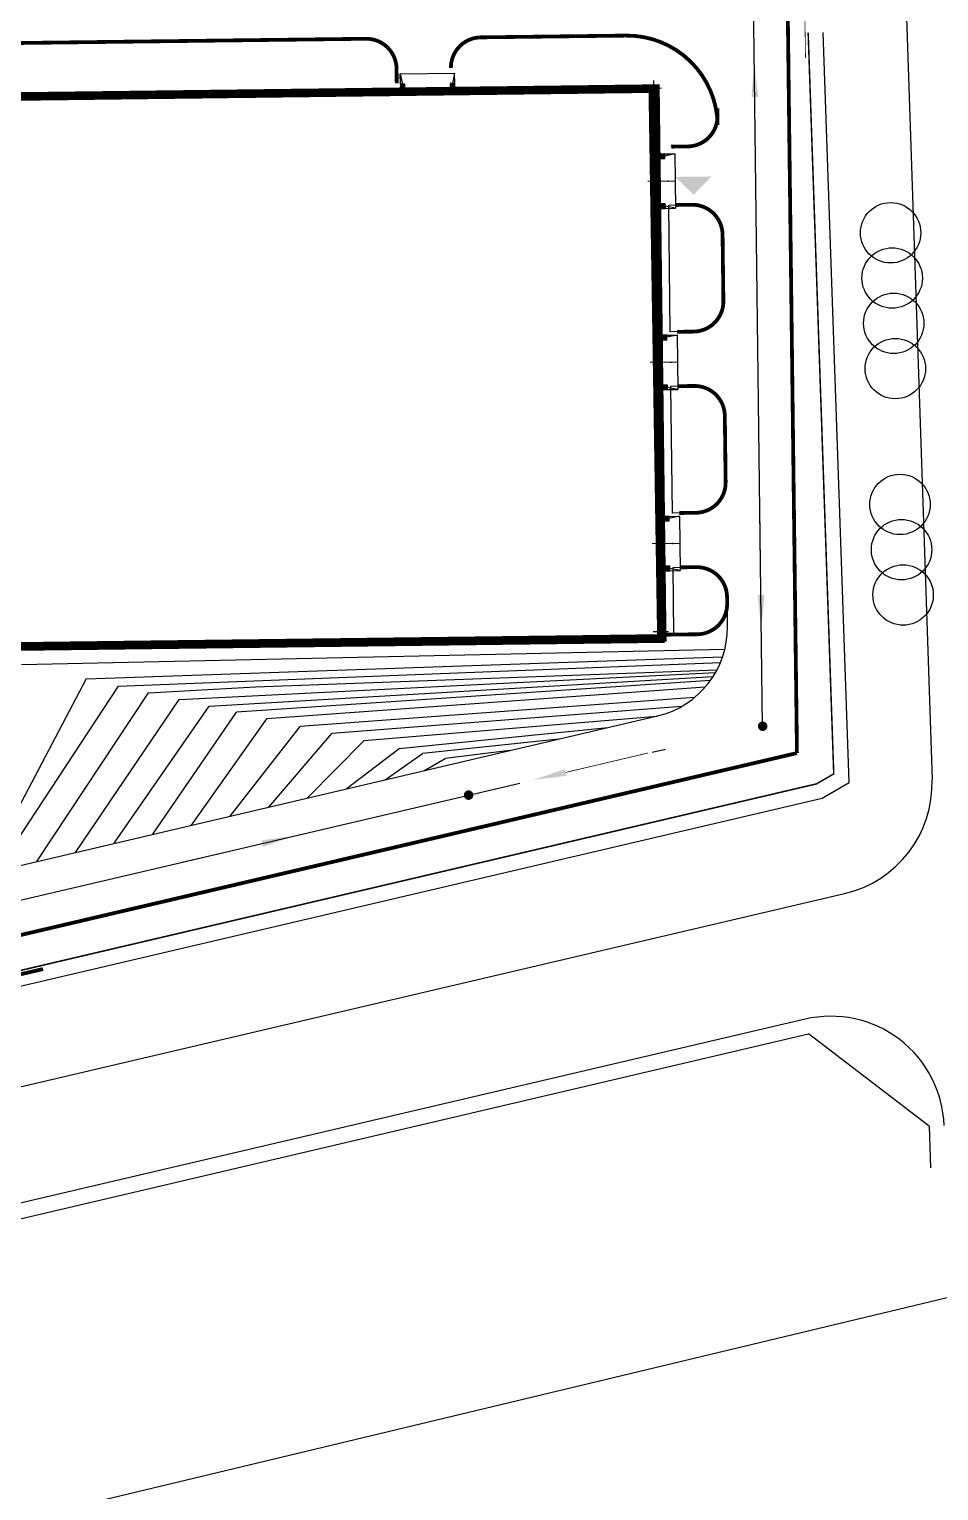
# Model space of a CAD drawing. Extents: x 60102 to 11003895, y 103457 to 3214550.
# Drawn here: x 10244651 to 10365115, y 2509870 to 2703442 of the extents above; entities that cross this region are included whole.
import ezdxf

# ---------------------------------------------------------------- set-up
doc = ezdxf.new("R2010")
doc.units = 0
doc.header["$LTSCALE"] = 10
for name, pattern in [('DASH', [0.35, 0.25, -0.1]), ('DOTE', [2.42, 2, -0.2, 0.02, -0.2]), ('HIDDEN', [9.525, 6.35, -3.175])]:
    doc.linetypes.add(name, pattern=pattern)
doc.layers.get('0').update_dxf_attribs({"linetype": 'CONTINUOUS', "lineweight": 0})
for name, color, linetype in [('DIM_COOR', 3, 'CONTINUOUS'), ('GROUND', 2, 'CONTINUOUS'), ('jianzhulunkuox', 255, 'CONTINUOUS'), ('PUB_DIM', 3, 'CONTINUOUS'), ('STAIR', 2, 'CONTINUOUS'), ('WALL', 255, 'CONTINUOUS'), ('WINDOW', 2, 'CONTINUOUS'), ('ZW-树', 8, 'CONTINUOUS'), ('ZW-道路-缘石', 7, 'CONTINUOUS'), ('ZW-道路-边线', 7, 'CONTINUOUS'), ('围墙', 6, 'FENCELINE2'), ('填充', 8, 'CONTINUOUS'), ('挡墙', 6, 'HIDDEN'), ('本原设计坡度坡长', 141, 'CONTINUOUS'), ('本院设计厂区道路', 161, 'CONTINUOUS'), ('本院设计厂区道路中心', 2, 'DOTE'), ('本院设计标高', 31, 'CONTINUOUS'), ('等高线', 201, 'CONTINUOUS'), ('绿化系统', 3, 'CONTINUOUS')]:
    doc.layers.add(name, color=color, linetype=linetype)
doc.layers.add('建筑', color=43, linetype='CONTINUOUS', lineweight=0)
doc.linetypes.add('FENCELINE2', pattern='A,0.25,-0.1,[132,ltypeshp.shx,S=0.1,R=0,X=-0.1,Y=0],-0.1,1', length=1.45)

# ---------------------------------------------------------------- blocks, each defined once
blk = doc.blocks.new('A')
at = {"layer": 'ZW-树', "linetype": 'Continuous'}
blk.add_circle((0, 0), 4, dxfattribs=at)
blk = doc.blocks.new('ty')
at = {"layer": '本原设计坡度坡长', "linetype": 'Continuous', "ltscale": 3, "const_width": 100, "flags": 128}
blk.add_lwpolyline([(-3727, 29), (-14925, 29)], dxfattribs=at)
at = {"layer": '本原设计坡度坡长'}
blk.add_solid([(746, 7), (-3724, 489), (-3731, -405)], dxfattribs=at)
blk = doc.blocks.new('道路标高')
at = {"layer": '本院设计标高', "const_width": 490}
blk.add_lwpolyline([(-113, -217, 1), (113, 217, 1)], format="xyb", close=True, dxfattribs=at)
blk = doc.blocks.new('_ARROW')
blk.add_solid([(0, 0), (-1, 0.1), (-1, -0.1)])
blk = doc.blocks.new('$DorLib2D$00000126')
at = {"color": 0, "linetype": 'Continuous'}
for p, q in [((-0.532, 0.5), (-0.532, 0.9)), ((0.532, 0.9), (0.532, 0.5))]:
    blk.add_line(p, q, dxfattribs=at)
at = {"color": 0, "linetype": 'DASH'}
for p, q in [((-0.532, 0.9), (0.532, 0.9)), ((-0.532, 0.5), (0.532, 0.5))]:
    blk.add_line(p, q, dxfattribs=at)

msp = doc.modelspace()

# ---------------------------------------------------------------- hatches: boundary and pattern name
at = {"layer": '填充'}
h = msp.add_hatch(dxfattribs=at)
h.set_pattern_fill('ANSI31', color=0, scale=800, angle=0.7077561, style=0)
h.set_pattern_definition([(45.707756, (10852459.06, 2405327.33), (-71.578727, 69.83184), [])])
h.paths.add_polyline_path([(10294406.149, 2696184.381), (10293806.194, 2696176.97), (10293817.312, 2695277.038), (10293819.164, 2695127.05), (10294419.119, 2695134.461)])
h.paths.add_polyline_path([(10301005.645, 2696265.907), (10300405.691, 2696258.495), (10300418.661, 2695208.575), (10301018.615, 2695215.987)])
h = msp.add_hatch(dxfattribs=at)
h.set_pattern_fill('ANSI31', color=0, scale=800, angle=-89.2922439, style=0)
h.set_pattern_definition([(315.707756, (10037963.58, 2128265.82), (69.83184, 71.578727), [])])
h.paths.add_polyline_path([(10328820.638, 2686318.729), (10328813.227, 2686918.683), (10327913.296, 2686907.566), (10327763.307, 2686905.713), (10327770.718, 2686305.759)])
h.paths.add_polyline_path([(10328902.164, 2679719.232), (10328894.753, 2680319.186), (10327844.833, 2680306.216), (10327852.244, 2679706.262)])
h = msp.add_hatch(dxfattribs=at)
h.set_pattern_fill('ANSI31', color=0, scale=800, angle=-89.2922439, style=0)
h.set_pattern_definition([(315.707756, (10038260.04, 2104267.65), (69.83184, 71.578727), [])])
h.paths.add_polyline_path([(10329117.095, 2662320.56), (10329109.684, 2662920.514), (10328209.752, 2662909.397), (10328059.764, 2662907.544), (10328067.175, 2662307.59)])
h.paths.add_polyline_path([(10329198.621, 2655721.063), (10329191.209, 2656321.017), (10328141.289, 2656308.047), (10328148.701, 2655708.093)])
h = msp.add_hatch(dxfattribs=at)
h.set_pattern_fill('ANSI31', color=0, scale=800, angle=-89.2922439, style=0)
h.set_pattern_definition([(315.707756, (10038556.5, 2080269.48), (69.83184, 71.578727), [])])
h.paths.add_polyline_path([(10329413.552, 2638322.391), (10329406.14, 2638922.345), (10328506.209, 2638911.228), (10328356.22, 2638909.375), (10328363.632, 2638309.421)])
h.paths.add_polyline_path([(10329495.077, 2631722.894), (10329487.666, 2632322.848), (10328437.746, 2632309.879), (10328445.157, 2631709.924)])
at = {"layer": '本院设计标高'}
msp.add_hatch(color=0, dxfattribs=at).paths.add_polyline_path([(10332642.185, 2681514.262), (10330212.592, 2683884.301), (10335012.223, 2683943.855)])

# ---------------------------------------------------------------- linework, layer by layer
at = {"color": 0, "const_width": 5}
msp.add_lwpolyline([(10327408.558, 2687006.521), (10327562.49, 2687008.423)], dxfattribs=at)
at = {"layer": 'DIM_COOR', "color": 0, "linetype": 'Continuous'}
for p, q in [((10327420.924, 2694661.791), (10327396.11, 2696661.637)), ((10326408.594, 2695649.307), (10328408.44, 2695674.121)), ((10327301.904, 2623654.849), (10329301.751, 2623679.663)), ((10328314.235, 2622667.333), (10328289.42, 2624667.179))]:
    msp.add_line(p, q, dxfattribs=at)
at = {"layer": 'GROUND', "color": 0}
for p, q in [((10293789.517, 2697526.867), (10300988.915, 2697615.803)), ((10293789.517, 2697526.867), (10294082.033, 2696180.377)), ((10293806.192, 2696176.97), (10293789.517, 2697526.867)), ((10300988.915, 2697615.803), (10300729.75, 2696262.499)), ((10301005.591, 2696265.906), (10300988.915, 2697615.803)), ((10328813.227, 2686918.685), (10330163.124, 2686935.361)), ((10330163.124, 2686935.361), (10328816.634, 2686642.844)), ((10330163.124, 2686935.361), (10330252.06, 2679735.962)), ((10330252.06, 2679735.962), (10328898.756, 2679995.127)), ((10328902.163, 2679719.286), (10330252.06, 2679735.962)), ((10329109.684, 2662920.516), (10330459.581, 2662937.192)), ((10330459.581, 2662937.192), (10329113.091, 2662644.675)), ((10330459.581, 2662937.192), (10330548.517, 2655737.793)), ((10330548.517, 2655737.793), (10329195.212, 2655996.958)), ((10329198.62, 2655721.117), (10330548.517, 2655737.793)), ((10329406.14, 2638922.347), (10330756.037, 2638939.023)), ((10330756.037, 2638939.023), (10329409.548, 2638646.506)), ((10330756.037, 2638939.023), (10330844.974, 2631739.624)), ((10330844.974, 2631739.624), (10329491.669, 2631998.789)), ((10329495.077, 2631722.948), (10330844.974, 2631739.624))]:
    msp.add_line(p, q, dxfattribs=at)
at = {"layer": 'jianzhulunkuox', "ltscale": 100, "const_width": 1000, "flags": 128}
msp.add_lwpolyline([(9991050.277, 2691336.566), (10327167.782, 2695508.445), (10328314.235, 2622667.333), (10232471.547, 2621483.36), (10232768.004, 2597485.191), (10148774.413, 2596447.592), (10148679.046, 2572594.595), (9992540.959, 2570665.774), (9991050.277, 2691336.566)], dxfattribs=at)
at = {"layer": 'PUB_DIM', "color": 0}
for points in [[(10330207.592, 2683335.661), (10326573.661, 2683290.77)], [(10330504.049, 2659337.492), (10326870.118, 2659292.601)], [(10330800.505, 2635339.323), (10327166.575, 2635294.432)]]:
    msp.add_lwpolyline(points, dxfattribs=at)
at = {"layer": 'STAIR', "color": 0}
for points in [[(10300414.955, 2695508.553), (10294415.413, 2695434.438), (10294419.119, 2695134.461), (10300418.661, 2695208.575)], [(10328144.81, 2680309.922), (10328070.696, 2686309.464), (10327770.718, 2686305.759), (10327844.833, 2680306.216)], [(10328441.266, 2656311.753), (10328367.152, 2662311.295), (10328067.175, 2662307.59), (10328141.289, 2656308.047)], [(10328737.723, 2632313.584), (10328663.609, 2638313.126), (10328363.632, 2638309.421), (10328437.746, 2632309.879)]]:
    msp.add_lwpolyline(points, close=True, dxfattribs=at)
at = {"layer": 'WALL', "color": 0}
for p, q in [((10294406.149, 2696184.381), (10293806.194, 2696176.97)), ((10293806.194, 2696176.97), (10293819.164, 2695127.05)), ((10294419.119, 2695134.461), (10294406.149, 2696184.381)), ((10294419.119, 2695134.461), (10294422.083, 2694894.48)), ((10301005.645, 2696265.907), (10300405.691, 2696258.495)), ((10300405.691, 2696258.495), (10300418.661, 2695208.575)), ((10300418.661, 2695208.575), (10300421.625, 2694968.594)), ((10301018.615, 2695215.987), (10301005.645, 2696265.907)), ((10328813.227, 2686918.683), (10327763.307, 2686905.713)), ((10328820.638, 2686318.729), (10328813.227, 2686918.683)), ((10327770.718, 2686305.759), (10327530.737, 2686302.794)), ((10327770.718, 2686305.759), (10328820.638, 2686318.729)), ((10327844.833, 2680306.216), (10327604.851, 2680303.252)), ((10327604.851, 2680303.252), (10327623.379, 2678803.366)), ((10328894.753, 2680319.186), (10327844.833, 2680306.216)), ((10327844.833, 2680306.216), (10327863.361, 2678806.331)), ((10327852.244, 2679706.262), (10328902.164, 2679719.232)), ((10328902.164, 2679719.232), (10328894.753, 2680319.186)), ((10327623.379, 2678803.366), (10327863.361, 2678806.331)), ((10329109.684, 2662920.514), (10328059.764, 2662907.544)), ((10328067.175, 2662307.59), (10329117.095, 2662320.56)), ((10329117.095, 2662320.56), (10329109.684, 2662920.514)), ((10329191.209, 2656321.017), (10328141.289, 2656308.047)), ((10329198.621, 2655721.063), (10329191.209, 2656321.017)), ((10328148.701, 2655708.093), (10329198.621, 2655721.063)), ((10329406.14, 2638922.345), (10328356.22, 2638909.375)), ((10329413.552, 2638322.391), (10329406.14, 2638922.345)), ((10328363.632, 2638309.421), (10329413.552, 2638322.391)), ((10329487.666, 2632322.848), (10328437.746, 2632309.879)), ((10328445.157, 2631709.924), (10329495.077, 2631722.894)), ((10329495.077, 2631722.894), (10329487.666, 2632322.848))]:
    msp.add_line(p, q, dxfattribs=at)
at = {"layer": 'ZW-道路-缘石', "color": 0}
for p, q in [((10360632.649, 2711193.125), (10364218.458, 2604067.868)), ((9557350.494, 2341670.263), (10960111.895, 2677771.467))]:
    msp.add_line(p, q, dxfattribs=at)
at = {"layer": 'ZW-道路-缘石', "color": 0, "linetype": 'Continuous'}
msp.add_line((10013626.753, 2509495.709), (10352650.034, 2588961.881), dxfattribs=at)
at = {"layer": 'ZW-道路-缘石', "color": 0, "linetype": 'Continuous', "flags": 128}
msp.add_lwpolyline([(10347406.453, 2572326.243), (10017049.932, 2494891.537, -0.0079771607), (9923285.544, 2474485.767), (9577152.457, 2404921.683, 0.0031577473), (9552510.634, 2399807.175, 0.0031577473)], format="xyb", dxfattribs=at)
at = {"layer": 'ZW-道路-缘石', "color": 0, "linetype": 'Continuous'}
msp.add_arc((10349226.854, 2603566.053), 15000, 283.19182715, 1.91714872, dxfattribs=at)
at = {"layer": 'ZW-道路-缘石', "color": 0}
msp.add_arc((10350829.633, 2557722.071), 15000, 1.97780168, 103.19182715, dxfattribs=at)
at = {"layer": 'ZW-道路-边线', "color": 0}
for p, q in [((10353244.559, 2603688.908), (10349814.95, 2703003.254)), ((10349683.278, 2601618.831), (10353244.559, 2603688.908)), ((10010659.997, 2522152.658), (10349683.278, 2601618.831)), ((10017506.356, 2492944.314), (10347862.877, 2570379.02)), ((10363821.888, 2558170.731), (10347862.877, 2570379.02)), ((10363821.888, 2558170.731), (10364013.055, 2552634.934))]:
    msp.add_line(p, q, dxfattribs=at)
at = {"layer": '围墙', "color": 0, "ltscale": 8000, "const_width": 100, "elevation": 0, "flags": 128}
msp.add_lwpolyline([(10332363.428, 2711759.951), (10347274.476, 2711944.968), (10347468.419, 2699647.456)], dxfattribs=at)
at = {"layer": '围墙', "color": 0, "ltscale": 8000, "const_width": 200, "elevation": 0, "flags": 128}
msp.add_lwpolyline([(9948581.63, 2510343.441), (9967912.631, 2514511.333, 0.0036410288), (10010203.912, 2524099.96), (10025882.572, 2527774.997), (10093753.696, 2543683.812), (10221729.992, 2573681.122), (10348936.248, 2603497.936), (10351204.432, 2604816.371), (10347814.603, 2702978.796)], format="xyb", dxfattribs=at)
at = {"layer": '建筑', "color": 0, "const_width": 1000}
msp.add_lwpolyline([(9967273.709, 2691123.137), (9979642.765, 2691275.936), (9979641.901, 2691345.931), (10327655.347, 2695645.046), (10328554.97, 2622820.603), (10232712.283, 2621636.629), (10233008.739, 2597638.46), (10149015.148, 2596600.862), (10149309.752, 2572752.681), (9968693.532, 2570521.474), (9968386.082, 2595409.575), (9968386.082, 2595409.575), (9968456.077, 2595410.44)], close=True, dxfattribs=at)
at = {"layer": '挡墙', "color": 0, "ltscale": 5000, "const_width": 500, "elevation": 0, "flags": 128}
msp.add_lwpolyline([(10131195.448, 2552127.241), (10246487.834, 2578970.744)], dxfattribs=at)
at = {"layer": '本院设计厂区道路', "color": 0, "ltscale": 3}
for p, q in [((10337124.395, 2624321.006, 0), (10337075.687, 2628246.528, 0)), ((10147772.577, 2570276.571), (10327863.832, 2612488.777, 0))]:
    msp.add_line(p, q, dxfattribs=at)
at = {"layer": '本院设计厂区道路', "color": 0, "linetype": 'Continuous', "ltscale": 3, "const_width": 500, "elevation": 0, "flags": 128}
for points in [[(10346332.774, 2607575.043), (10345037.728, 2711917.214)], [(10134934.037, 2558023.73), (10346332.774, 2607575.043)]]:
    msp.add_lwpolyline(points, dxfattribs=at)
at = {"layer": '本院设计厂区道路', "color": 0, "ltscale": 3, "const_width": 500, "elevation": 0, "flags": 128}
for points in [[(10293325.598, 2696263.754), (10293301.205, 2698229.676, 0.4141604908), (10289252.609, 2702179.749), (10220457.698, 2701338.606, 0.4142666358), (10216506.909, 2697289.276), (10216531.457, 2695310.889)], [(10304451.421, 2702365.581, 0.4142666358), (10300500.633, 2698316.252)], [(10335827.275, 2690750.486, 0.4141604906), (10323681.488, 2702600.704)], [(10329672.278, 2687891.047), (10330208.04, 2687897.695), (10331862.11, 2687918.219, 0.4142135624), (10335812.174, 2691967.539), (10335799.769, 2692967.294)]]:
    msp.add_lwpolyline(points, format="xyb", dxfattribs=at)
msp.add_lwpolyline([(10304451.421, 2702365.581), (10323681.488, 2702600.704)], dxfattribs=at)
at = {"layer": '本院设计厂区道路', "color": 0, "ltscale": 3, "const_width": 500, "flags": 128}
for points in [[(10330240.995, 2680165.718), (10332430.827, 2680192.89)], [(10336480.147, 2676242.826), (10336589.33, 2667443.452)], [(10332639.267, 2663394.131), (10330449.435, 2663366.96)], [(10332728.597, 2656194.737), (10330538.766, 2656167.566)], [(10336887.1, 2643445.299), (10336777.917, 2652244.674)], [(10330747.205, 2639368.807), (10332937.037, 2639395.979)], [(10330836.536, 2632169.413), (10333026.367, 2632196.585)]]:
    msp.add_lwpolyline(points, dxfattribs=at)
for points in [[(10336480.147, 2676242.826, 0.4142135624), (10332430.827, 2680192.89)], [(10332639.267, 2663394.131, 0.4142135624), (10336589.33, 2667443.452)], [(10336777.917, 2652244.674, 0.4142135624), (10332728.597, 2656194.737)], [(10332937.037, 2639395.979, 0.4142135624), (10336887.1, 2643445.299)], [(10337075.688, 2628246.521, 0.4142135623), (10333026.367, 2632196.585)], [(10328547.02, 2623250.266), (10333136.667, 2623307.215, 0.4142135624), (10337086.73, 2627356.535), (10337075.688, 2628246.521)]]:
    msp.add_lwpolyline(points, format="xyb", dxfattribs=at)
at = {"layer": '本院设计厂区道路', "color": 0, "ltscale": 3}
msp.add_arc((10325125.319, 2624172.121, 0), 12000, 283.19161132, 0.71089152, dxfattribs=at)
at = {"layer": '本院设计厂区道路中心', "color": 0, "ltscale": 9000}
for p, q in [((10341788.408, 2611130.643, 0), (10340574.129, 2708992.932, 0)), ((10134384.811, 2562516.604, 0), (10341788.408, 2611130.643, 0))]:
    msp.add_line(p, q, dxfattribs=at)
at = {"layer": '等高线', "color": 0, "ltscale": 3}
for p, q in [((10328547.02, 2623250.266), (10328558.186, 2622350.336)), ((10235115.379, 2621190.893), (10328558.186, 2622350.336)), ((10243648.395, 2619296.617), (10336780.607, 2621316.553)), ((10252181.412, 2617402.341), (10336483.787, 2620301.049)), ((10256447.92, 2616455.204), (10336211.766, 2619579.66)), ((10252181.412, 2617402.341), (10239462.47, 2593242.677)), ((10264515.321, 2614664.291, 0), (10335550.956, 2618230.227, 0)), ((10268466.17, 2613787.227, 0), (10335236.388, 2617709.437, 0)), ((10334872.926, 2617173.253, 0), (10272087.104, 2612983.403, 0)), ((10274611.508, 2616364.825, 0), (10335753.226, 2618600.085, 0)), ((10256447.92, 2616455.204), (10240474.8, 2592255.161)), ((10245654.419, 2593219.451, 0), (10260438.377, 2615569.347, 0)), ((10260438.377, 2615569.347, 0), (10274611.508, 2616364.825, 0)), ((10334168.861, 2616284.514, 0), (10276124.33, 2612087.164, 0)), ((10250778.536, 2594420.531, 0), (10264515.321, 2614664.291, 0)), ((10255902.668, 2595621.548, 0), (10268466.17, 2613787.227, 0)), ((10332776.169, 2614927.421, 0), (10280556.465, 2611103.258, 0)), ((10331062.904, 2613744.03, 0), (10284716.793, 2610179.691, 0)), ((10261026.77, 2596822.691, 0), (10272087.104, 2612983.403, 0)), ((10266150.888, 2598023.77, 0), (10276124.33, 2612087.164, 0)), ((10288989.713, 2609231.13), (10327780.258, 2612469.291, 0)), ((10271275.005, 2599224.85, 0), (10280556.465, 2611103.258, 0)), ((10276399.122, 2600425.93, 0), (10284716.793, 2610179.691, 0)), ((10293638.541, 2608199.119), (10321289.191, 2610947.801, 0)), ((10314798.123, 2609426.312, 0), (10296735.702, 2607511.569, 0)), ((10281523.239, 2601627.009, 0), (10288989.713, 2609231.13)), ((10286647.356, 2602828.089, 0), (10293638.541, 2608199.119)), ((10291771.473, 2604029.169, 0), (10296735.702, 2607511.569, 0)), ((10308307.061, 2607904.798, 0), (10299749.468, 2606842.532, 0)), ((10296895.59, 2605230.249, 0), (10299749.468, 2606842.532, 0))]:
    msp.add_line(p, q, dxfattribs=at)
at = {"layer": '绿化系统', "color": 0, "ltscale": 3, "flags": 128}
for points in [[(10329341.065, 2680154.552), (10329341.065, 2680154.552), (10332430.827, 2680192.89, -0.4142135624), (10336480.147, 2676242.826), (10336589.33, 2667443.452, -0.4142135624), (10332639.267, 2663394.131), (10329549.504, 2663355.793)], [(10329638.835, 2656156.399), (10332728.597, 2656194.737, -0.4142135624), (10336777.917, 2652244.674), (10336831.349, 2642728.34, -0.3624164397), (10332937.037, 2639395.979), (10329847.275, 2639357.641)], [(10329936.605, 2632158.247), (10333026.367, 2632196.585, -0.4142135623), (10337075.688, 2628246.521), (10337086.73, 2627356.535, -0.4142135624), (10333136.667, 2623307.215), (10330046.905, 2623268.877)]]:
    msp.add_lwpolyline(points, format="xyb", close=True, dxfattribs=at)

# ---------------------------------------------------------------- block references
at = {"layer": 'PUB_DIM', "color": 0, "xscale": 999.9999999972317, "yscale": 1000, "zscale": 1000, "rotation": 0.7077560947193127}
for p in [(10330207.592, 2683335.661), (10330504.049, 2659337.492), (10330800.505, 2635339.323)]:
    msp.add_blockref('_ARROW', p, dxfattribs=at)
at = {"layer": 'WINDOW', "color": 0, "xscale": 5999.999999999027, "yscale": 240, "zscale": 6000}
for p, rotation in [((10297420.372, 2695051.528), 180.7077560952867), ((10327687.785, 2683304.505), 90.70775609528667), ((10327984.241, 2659306.336), 90.70775609528667), ((10328280.698, 2635308.167), 90.70775609528667)]:
    msp.add_blockref('$DorLib2D$00000126', p, dxfattribs=dict(at, rotation=rotation))
at = {"layer": 'ZW-树', "color": 0, "linetype": 'Continuous', "xscale": 999.9999999999786, "yscale": 1000, "zscale": 1000, "rotation": 1.97780144332019}
for p in [(10358735.543, 2676485.531), (10358942.617, 2670489.105), (10359149.691, 2664492.68), (10359356.764, 2658496.254), (10359977.986, 2640506.977), (10360185.059, 2634510.551), (10360392.133, 2628514.126)]:
    msp.add_blockref('A', p, dxfattribs=at)
at = {"layer": '本原设计坡度坡长', "color": 0, "linetype": 'Continuous', "xscale": -1}
for p, rotation in [((10340677.043, 2698189.616, 0), 270.7209203028174), ((10279150.778, 2596468.655, 0), 193.1113154578838)]:
    msp.add_blockref('ty', p, dxfattribs=dict(at, rotation=rotation))
at = {"layer": '本原设计坡度坡长', "color": 0, "linetype": 'Continuous'}
for p, rotation in [((10341587.816, 2624787.809, 0), 270.7008636159439), ((10312055.789, 2604181.319, 0), 193.2723379926314)]:
    msp.add_blockref('ty', p, dxfattribs=dict(at, rotation=rotation))
at = {"layer": '本院设计标高', "color": 0, "linetype": 'Continuous', "ltscale": 3, "xscale": 1.280000001799387, "yscale": 1.280000001192093, "zscale": 1.28, "rotation": 0.6904814691178797}
for p in [(10341788.408, 2611130.643, 0), (10302842.976, 2602001.935, 0)]:
    msp.add_blockref('道路标高', p, dxfattribs=at)

doc.saveas('drawing.dxf')
